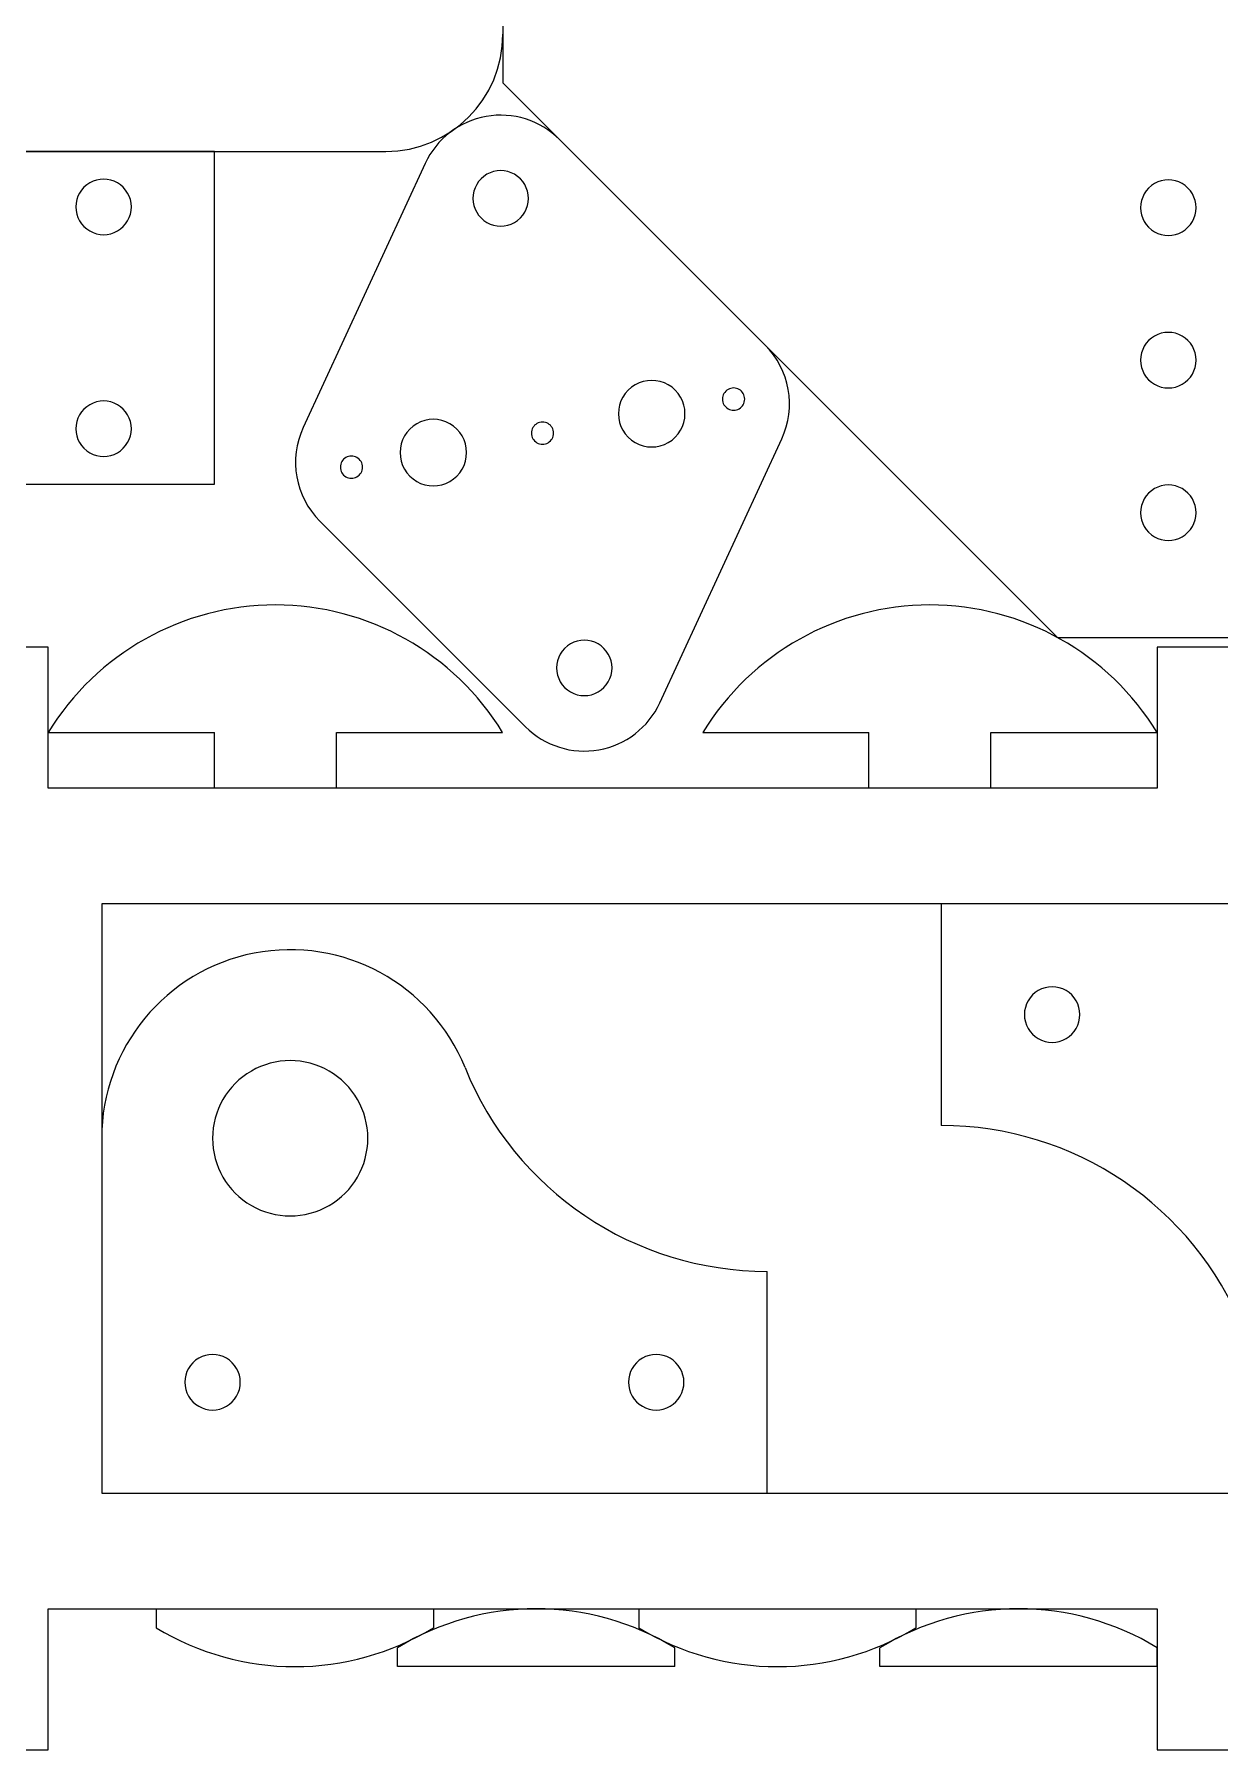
# Model space of a CAD drawing. Extents: x 0 to 508, y 0 to 304.
# Drawn here: x 96.9 to 203.8, y 20.9 to 175.6 of the extents above; entities that cross this region are included whole.
import ezdxf

# ---------------------------------------------------------------- set-up
doc = ezdxf.new("R2010")
doc.units = 0
doc.layers.get('0').update_dxf_attribs({"linetype": 'CONTINUOUS'})

msp = doc.modelspace()

# ---------------------------------------------------------------- linework, layer by layer
at = {"color": 7}
for points in [[(139.120774, 191.190264), (139.120774, 171.190266)], [(139.120774, 171.190266), (189.120754, 121.190255)], [(162.764973, 147.546057), (144.227867, 166.083178)], [(10.680779, 165.010264), (128.560751, 165.010264)], [(113.120779, 165.010264), (73.120779, 165.010264)], [(113.120779, 135.010263), (113.120779, 165.010264)], [(132.116486, 163.926353), (121.118286, 140.129511)], [(153.271537, 115.299424), (164.269737, 139.096266)], [(73.120779, 135.010263), (113.120779, 135.010263)], [(122.623051, 131.679733), (141.160182, 113.142615)], [(189.120754, 121.190255), (209.120766, 121.190255)], [(98.120756, 120.315826), (83.120759, 120.315826)], [(98.120756, 107.615834), (98.120756, 120.315826)], [(198.120767, 120.315826), (198.120767, 107.615834)], [(218.120754, 120.315826), (198.120767, 120.315826)], [(98.120756, 112.615829), (113.110777, 112.615829)], [(124.110776, 107.615834), (113.110777, 107.615834), (113.110777, 112.615829)], [(124.110776, 107.615834), (124.110776, 112.615829)], [(124.110776, 112.615829), (139.100772, 112.615829)], [(157.140778, 112.615829), (172.130773, 112.615829)], [(183.130772, 107.615834), (172.130773, 107.615834), (172.130773, 112.615829)], [(183.130772, 112.615829), (198.120767, 112.615829)], [(183.130772, 107.615834), (183.130772, 112.615829)], [(198.120767, 107.615834), (98.120756, 107.615834)], [(102.945777, 97.190833), (102.945777, 44.040819)], [(238.645779, 97.190833), (102.945777, 97.190833)], [(178.645767, 97.190833), (178.645767, 77.190822)], [(238.645779, 97.190833), (178.645767, 97.190833)], [(102.945777, 76.040824), (102.945777, 44.040819)], [(162.945763, 44.040819), (162.945763, 64.04083)], [(102.945777, 44.040819), (162.945763, 44.040819)], [(102.945777, 44.040819), (238.645779, 44.040819)], [(98.120756, 20.915826), (98.120756, 33.615818)], [(98.120756, 33.615818), (198.120767, 33.615818)], [(107.860994, 33.615818), (107.860994, 31.915833)], [(107.860994, 33.615818), (132.861024, 33.615818), (132.861024, 31.915833)], [(151.367516, 33.615818), (151.367516, 31.915833)], [(151.367516, 33.615818), (176.367519, 33.615818), (176.367519, 31.915833)], [(198.120767, 33.615818), (198.120767, 20.915826)], [(154.614271, 28.403629), (129.614269, 28.403629), (129.614269, 30.103614)], [(154.614271, 28.403629), (154.614271, 30.103614)], [(198.120767, 28.403629), (173.120764, 28.403629), (173.120764, 30.103614)], [(198.120767, 28.403629), (198.120767, 30.103614)], [(83.120759, 20.915826), (98.120756, 20.915826)], [(198.120767, 20.915826), (218.120754, 20.915826)]]:
    msp.add_lwpolyline(points, dxfattribs=at)
for points in [[(105.620767, 160.010263)], [(141.424554, 160.779875)], [(201.620755, 159.940263)], [(201.620755, 146.190264)], [(160.922944, 142.68106)], [(155.539122, 141.366132)], [(105.620767, 140.010264)], [(143.694018, 139.612894)], [(135.84891, 137.859654)], [(126.465065, 136.544725)], [(201.620755, 132.440262)], [(148.963486, 118.44591)], [(191.145769, 87.190829)], [(126.94576, 76.040827)], [(115.445778, 54.040828)], [(155.445777, 54.040828)]]:
    msp.add_lwpolyline(points, close=True, dxfattribs=at)
for points in [[(128.560777, 165.010261), (134.392904, 165.010263), (139.120775, 169.738137), (139.120774, 175.570264)], [(144.227841, 166.083176), (142.494373, 167.816643), (140.023135, 168.593509), (137.609613, 168.163704)], [(137.609613, 168.163704), (135.196091, 167.733899), (133.144964, 166.151679), (132.116486, 163.926359)], [(104.372219, 162.179504), (103.597981, 162.627201), (102.643563, 162.627201), (101.869325, 162.179504)], [(137.673112, 162.949116), (136.898874, 162.50142), (136.422771, 161.674232), (136.424564, 160.779875)], [(140.176006, 162.949116), (139.401768, 163.396813), (138.44735, 163.396813), (137.673112, 162.949116)], [(141.424554, 160.779875), (141.426348, 161.674232), (140.950244, 162.50142), (140.176006, 162.949116)], [(200.372207, 162.109504), (199.597969, 162.5572), (198.643551, 162.5572), (197.869313, 162.109504)], [(101.869325, 162.179504), (101.095087, 161.731808), (100.618984, 160.90462), (100.620777, 160.010263)], [(105.620767, 160.010263), (105.622561, 160.90462), (105.146457, 161.731808), (104.372219, 162.179504)], [(197.869313, 162.109504), (197.095075, 161.661807), (196.618971, 160.834619), (196.620765, 159.940263)], [(201.620755, 159.940263), (201.622549, 160.834619), (201.146445, 161.661807), (200.372207, 162.109504)], [(100.620777, 160.010263), (100.618984, 159.115907), (101.095087, 158.288719), (101.869325, 157.841022)], [(104.372219, 157.841022), (105.146457, 158.288719), (105.622561, 159.115907), (105.620767, 160.010263)], [(136.424564, 160.779875), (136.422771, 159.885519), (136.898874, 159.058331), (137.673112, 158.610634)], [(140.176006, 158.610634), (140.950244, 159.058331), (141.426348, 159.885519), (141.424554, 160.779875)], [(196.620765, 159.940263), (196.618971, 159.045906), (197.095075, 158.218718), (197.869313, 157.771022)], [(200.372207, 157.771022), (201.146445, 158.218718), (201.622549, 159.045906), (201.620755, 159.940263)], [(101.869325, 157.841022), (102.643563, 157.393326), (103.597981, 157.393326), (104.372219, 157.841022)], [(137.673112, 158.610634), (138.44735, 158.162938), (139.401768, 158.162938), (140.176006, 158.610634)], [(197.869313, 157.771022), (198.643551, 157.323325), (199.597969, 157.323325), (200.372207, 157.771022)], [(200.372207, 148.359505), (199.597969, 148.807201), (198.643551, 148.807201), (197.869313, 148.359505)], [(164.269737, 139.096266), (165.588589, 141.949875), (164.987862, 145.323168), (162.764973, 147.546052)], [(197.869313, 148.359505), (197.095075, 147.911808), (196.618971, 147.08462), (196.620765, 146.190264)], [(201.620755, 146.190264), (201.622549, 147.08462), (201.146445, 147.911808), (200.372207, 148.359505)], [(196.620765, 146.190264), (196.618971, 145.295907), (197.095075, 144.468719), (197.869313, 144.021023)], [(200.372207, 144.021023), (201.146445, 144.468719), (201.622549, 145.295907), (201.620755, 146.190264)], [(151.039116, 143.964212), (150.110911, 143.428312), (149.539113, 142.43793), (149.539113, 141.366132)], [(154.03912, 143.964212), (153.110916, 144.500111), (151.96732, 144.500111), (151.039116, 143.964212)], [(155.539122, 141.366132), (155.539122, 142.43793), (154.967325, 143.428312), (154.03912, 143.964212)], [(197.869313, 144.021023), (198.643551, 143.573326), (199.597969, 143.573326), (200.372207, 144.021023)], [(104.372219, 142.179505), (103.597981, 142.627201), (102.643563, 142.627201), (101.869325, 142.179505)], [(159.42184, 143.550293), (159.111875, 143.370804), (158.921579, 143.03924), (158.922958, 142.68106)], [(158.922958, 142.68106), (158.921579, 142.32288), (159.111875, 141.991317), (159.42184, 141.811828)], [(160.424062, 143.550293), (160.114096, 143.729782), (159.731805, 143.729782), (159.42184, 143.550293)], [(160.922944, 142.68106), (160.924322, 143.03924), (160.734027, 143.370804), (160.424062, 143.550293)], [(160.424062, 141.811828), (160.734027, 141.991317), (160.924322, 142.32288), (160.922944, 142.68106)], [(101.869325, 142.179505), (101.095087, 141.731808), (100.618984, 140.90462), (100.620777, 140.010264)], [(105.620767, 140.010264), (105.622561, 140.90462), (105.146457, 141.731808), (104.372219, 142.179505)], [(134.348908, 140.457734), (133.420703, 140.993633), (132.277108, 140.993633), (131.348903, 140.457734)], [(149.539113, 141.366132), (149.539113, 140.294333), (150.110911, 139.303951), (151.039116, 138.768051)], [(154.03912, 138.768051), (154.967325, 139.303951), (155.539122, 140.294333), (155.539122, 141.366132)], [(159.42184, 141.811828), (159.731805, 141.632339), (160.114096, 141.632339), (160.424062, 141.811828)], [(100.620777, 140.010264), (100.618984, 139.115907), (101.095087, 138.288719), (101.869325, 137.841023)], [(104.372219, 137.841023), (105.146457, 138.288719), (105.622561, 139.115907), (105.620767, 140.010264)], [(121.118286, 140.129519), (119.799436, 137.275911), (120.400162, 133.90262), (122.623051, 131.679736)], [(131.348903, 140.457734), (130.420699, 139.921835), (129.848901, 138.931452), (129.848901, 137.859654)], [(135.84891, 137.859654), (135.84891, 138.931452), (135.277113, 139.921835), (134.348908, 140.457734)], [(142.194009, 140.478924), (141.884606, 140.300291), (141.694006, 139.970162), (141.694006, 139.612894)], [(141.694006, 139.612894), (141.694006, 139.255626), (141.884606, 138.925497), (142.194009, 138.746863)], [(143.194015, 140.478924), (142.884612, 140.657558), (142.503412, 140.657558), (142.194009, 140.478924)], [(143.694018, 139.612894), (143.694018, 139.970162), (143.503418, 140.300291), (143.194015, 140.478924)], [(143.194015, 138.746863), (143.503418, 138.925497), (143.694018, 139.255626), (143.694018, 139.612894)], [(101.869325, 137.841023), (102.643563, 137.393326), (103.597981, 137.393326), (104.372219, 137.841023)], [(129.848901, 137.859654), (129.848901, 136.787855), (130.420699, 135.797473), (131.348903, 135.261573)], [(134.348908, 135.261573), (135.277113, 135.797473), (135.84891, 136.787855), (135.84891, 137.859654)], [(142.194009, 138.746863), (142.503412, 138.568229), (142.884612, 138.568229), (143.194015, 138.746863)], [(151.039116, 138.768051), (151.96732, 138.232152), (153.110916, 138.232152), (154.03912, 138.768051)], [(124.963962, 137.413957), (124.653997, 137.234468), (124.463701, 136.902905), (124.46508, 136.544725)], [(124.46508, 136.544725), (124.463701, 136.186545), (124.653997, 135.854981), (124.963962, 135.675492)], [(125.966184, 137.413957), (125.656218, 137.593446), (125.273927, 137.593446), (124.963962, 137.413957)], [(126.465065, 136.544725), (126.466444, 136.902905), (126.276149, 137.234468), (125.966184, 137.413957)], [(125.966184, 135.675492), (126.276149, 135.854981), (126.466444, 136.186545), (126.465065, 136.544725)], [(124.963962, 135.675492), (125.273927, 135.496003), (125.656218, 135.496003), (125.966184, 135.675492)], [(131.348903, 135.261573), (132.277108, 134.725674), (133.420703, 134.725674), (134.348908, 135.261573)], [(197.869313, 134.609503), (197.095075, 134.161806), (196.618971, 133.334618), (196.620765, 132.440262)], [(200.372207, 134.609503), (199.597969, 135.0572), (198.643551, 135.0572), (197.869313, 134.609503)], [(201.620755, 132.440262), (201.622549, 133.334618), (201.146445, 134.161806), (200.372207, 134.609503)], [(196.620765, 132.440262), (196.618971, 131.545906), (197.095075, 130.718718), (197.869313, 130.271021)], [(200.372207, 130.271021), (201.146445, 130.718718), (201.622549, 131.545906), (201.620755, 132.440262)], [(197.869313, 130.271021), (198.643551, 129.823324), (199.597969, 129.823324), (200.372207, 130.271021)], [(118.610764, 124.119444), (110.242287, 124.119444), (102.478076, 119.760416), (98.120756, 112.615827)], [(139.100772, 112.615827), (134.743451, 119.760416), (126.97924, 124.119444), (118.610764, 124.119444)], [(177.630772, 124.119423), (169.262305, 124.119423), (161.498101, 119.760404), (157.140778, 112.615827)], [(198.120767, 112.615827), (193.763444, 119.760404), (185.99924, 124.119423), (177.630772, 124.119423)], [(147.713482, 120.61098), (146.939976, 121.057564), (145.986979, 121.057564), (145.213473, 120.61098)], [(145.213473, 120.61098), (144.439968, 120.164397), (143.963469, 119.339077), (143.963469, 118.44591)], [(148.963486, 118.44591), (148.963486, 119.339077), (148.486987, 120.164397), (147.713482, 120.61098)], [(143.963469, 118.44591), (143.963469, 117.552743), (144.439968, 116.727423), (145.213473, 116.280839)], [(147.713482, 116.280839), (148.486987, 116.727423), (148.963486, 117.552743), (148.963486, 118.44591)], [(145.213473, 116.280839), (145.986979, 115.834256), (146.939976, 115.834256), (147.713482, 116.280839)], [(147.778411, 111.062081), (150.191932, 111.491886), (152.243059, 113.074106), (153.271537, 115.299426)], [(141.160182, 113.142609), (142.893651, 111.409143), (145.364889, 110.632276), (147.778411, 111.062081)], [(135.707094, 82.411088), (132.657681, 89.955891), (124.689129, 94.281486), (116.70099, 92.728236)], [(116.70099, 92.728236), (108.71285, 91.174985), (102.945802, 84.178576), (102.945777, 76.040827)], [(189.897221, 89.36007), (189.122983, 89.807766), (188.168564, 89.807766), (187.394327, 89.36007)], [(187.394327, 89.36007), (186.620089, 88.912373), (186.143985, 88.085185), (186.145779, 87.190829)], [(191.145769, 87.190829), (191.147562, 88.085185), (190.671458, 88.912373), (189.897221, 89.36007)], [(186.145779, 87.190829), (186.143985, 86.296472), (186.620089, 85.469284), (187.394327, 85.021588)], [(189.897221, 85.021588), (190.671458, 85.469284), (191.147562, 86.296472), (191.145769, 87.190829)], [(187.394327, 85.021588), (188.168564, 84.573891), (189.122983, 84.573891), (189.897221, 85.021588)], [(116.445758, 82.103006), (114.279949, 80.852576), (112.945757, 78.541686), (112.945757, 76.040827)], [(123.445759, 82.103006), (121.279951, 83.353436), (118.611566, 83.353436), (116.445758, 82.103006)], [(126.94576, 76.040827), (126.94576, 78.541686), (125.611568, 80.852576), (123.445759, 82.103006)], [(135.707094, 82.411088), (140.194337, 71.30872), (150.970874, 64.040824), (162.945762, 64.040827)], [(112.945757, 76.040827), (112.945757, 73.539967), (114.279949, 71.229077), (116.445758, 69.978647)], [(123.445759, 69.978647), (125.611568, 71.229077), (126.94576, 73.539967), (126.94576, 76.040827)], [(205.884436, 58.820569), (201.397192, 69.922936), (190.620655, 77.190831), (178.645767, 77.190828)], [(116.445758, 69.978647), (118.611566, 68.728217), (121.279951, 68.728217), (123.445759, 69.978647)], [(111.695766, 56.205899), (110.922261, 55.759316), (110.445762, 54.933995), (110.445762, 54.040828)], [(114.195774, 56.205899), (113.422269, 56.652482), (112.469271, 56.652482), (111.695766, 56.205899)], [(115.445778, 54.040828), (115.445778, 54.933995), (114.969279, 55.759316), (114.195774, 56.205899)], [(151.695765, 56.205899), (150.92226, 55.759316), (150.445761, 54.933995), (150.445761, 54.040828)], [(154.195773, 56.205899), (153.422268, 56.652482), (152.46927, 56.652482), (151.695765, 56.205899)], [(155.445777, 54.040828), (155.445777, 54.933995), (154.969279, 55.759316), (154.195773, 56.205899)], [(110.445762, 54.040828), (110.445762, 53.147661), (110.922261, 52.322341), (111.695766, 51.875758)], [(114.195774, 51.875758), (114.969279, 52.322341), (115.445778, 53.147661), (115.445778, 54.040828)], [(150.445761, 54.040828), (150.445761, 53.147661), (150.92226, 52.322341), (151.695765, 51.875758)], [(154.195773, 51.875758), (154.969279, 52.322341), (155.445777, 53.147661), (155.445777, 54.040828)], [(111.695766, 51.875758), (112.469271, 51.429174), (113.422269, 51.429174), (114.195774, 51.875758)], [(151.695765, 51.875758), (152.46927, 51.429174), (153.422268, 51.429174), (154.195773, 51.875758)], [(154.614271, 30.103628), (146.938833, 34.78656), (137.289707, 34.78656), (129.614269, 30.103628)], [(198.120767, 30.103628), (190.445329, 34.78656), (180.796203, 34.78656), (173.120764, 30.103628)], [(107.860994, 31.915828), (115.536433, 27.232895), (125.185559, 27.232895), (132.860997, 31.915828)], [(151.367516, 31.915828), (159.042955, 27.232895), (168.692081, 27.232895), (176.367519, 31.915828)]]:
    msp.add_open_spline(points, degree=3, dxfattribs=at)

doc.saveas('drawing.dxf')
